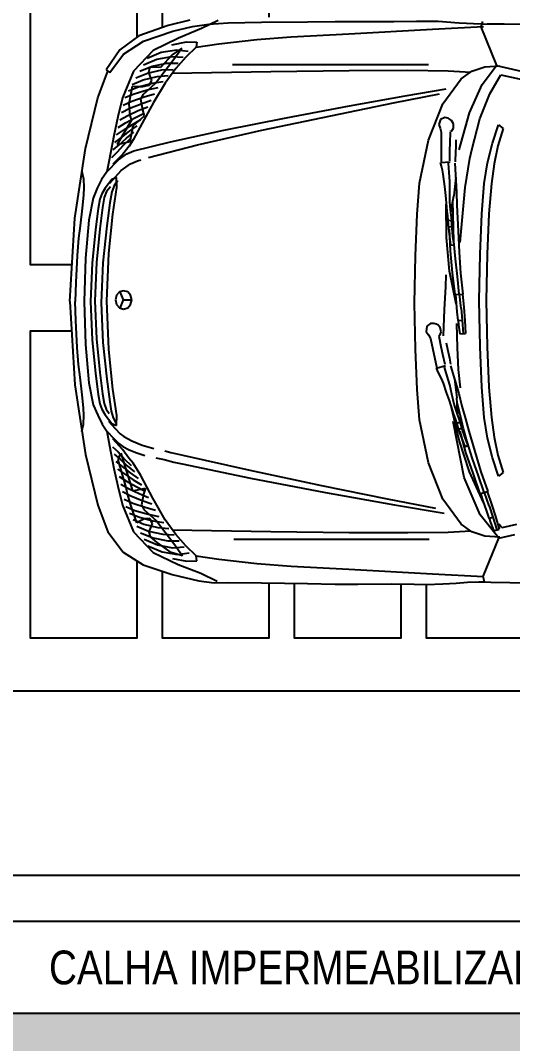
# Model space of a CAD drawing. Header units: millimetres. Extents: x -677 to -23, y -135 to 1112.
# Drawn here: x -118.443 to -116.84, y 856.175 to 859.508 of the extents above; entities that cross this region are included whole.
import ezdxf
from ezdxf.enums import TextEntityAlignment as Align

# ---------------------------------------------------------------- set-up
doc = ezdxf.new("R2010")
doc.units = ezdxf.units.MM
doc.header["$LTSCALE"] = 20
doc.header["$MEASUREMENT"] = 0
doc.header["$PDSIZE"] = -5
doc.layers.get('0').update_dxf_attribs({"linetype": 'CONTINUOUS'})
doc.layers.get('Defpoints').update_dxf_attribs({"linetype": 'CONTINUOUS'})
for name, color, linetype in [('AR-ALV', 5, 'CONTINUOUS'), ('COTA', 7, 'CONTINUOUS'), ('E-txt-g', 3, 'CONTINUOUS')]:
    doc.layers.add(name, color=color, linetype=linetype)
for name, color, linetype, lineweight in [('E-Pen-C', 4, 'CONTINUOUS', 15), ('E-Pen-G', 3, 'CONTINUOUS', 30), ('E-Txt-W', 7, 'CONTINUOUS', 20)]:
    doc.layers.add(name, color=color, linetype=linetype, lineweight=lineweight)
doc.styles.add('F2', font='swissc.ttf')
doc.styles.add('REG60', font='romans.shx', dxfattribs={"width": 0.8, "height": 0.15})
doc.styles.add('REG80', font='romans.shx', dxfattribs={"width": 0.8, "height": 0.2})
doc.dimstyles.new('DIMENSION-1', dxfattribs={"dimtxt": 0.11, "dimasz": 0.07, "dimexe": 1, "dimexo": 0, "dimgap": 0.12, "dimtad": 1, "dimzin": 7, "dimdsep": 46, "dimtxsty": 'F2', "dimblk1": 'TRACO', "dimblk2": 'TRACO', "dimsah": 1, "dimcen": 1, "dimse1": 1, "dimse2": 1, "dimclrd": 256, "dimclre": 256, "dimclrt": 6, "dimadec": 0, "dimazin": 0, "dimtfac": 1, "dimtix": 1, "dimtmove": 2, "dimatfit": 3, "dimldrblk": 'TRACO', "dimfxl": 1, "dimtolj": 1, "dimtzin": 0, "dimarcsym": 0})

# ---------------------------------------------------------------- blocks, each defined once
blk = doc.blocks.new('Austin Mini dessus')
at = {"color": 8, "flags": 128}
for points in [[(-0.2069, 3.765), (-0.1204, 3.7865)], [(-0.1204, 3.7865), (-0.0703, 3.7926)], [(-0.114, 3.7617), (-0.0609, 3.787)], [(-0.0703, 3.7926), (-0.0241, 3.7916)], [(-0.0241, 3.7916), (0.0842, 3.7922)], [(0.0842, 3.7922), (0.2332, 3.7952)], [(0.2332, 3.7952), (0.3237, 3.797)], [(0.3237, 3.797), (0.3971, 3.7966)], [(0.3971, 3.7966), (0.5088, 3.7962)], [(0.5088, 3.7962), (0.581, 3.797)], [(0.581, 3.797), (0.6212, 3.7976)], [(0.6212, 3.7976), (0.674, 3.7963)], [(0.6405, 3.7634), (0.8064, 3.7721)], [(0.674, 3.7963), (0.7177, 3.7934)], [(0.7177, 3.7934), (0.7547, 3.7905)], [(0.7547, 3.7905), (0.7913, 3.7892)], [(0.7913, 3.7892), (0.8117, 3.7899)], [(0.8107, 3.7898), (0.8054, 3.7722)], [(0.8054, 3.7722), (0.8566, 3.6469)], [(0.8117, 3.7899), (0.831, 3.7901)], [(0.831, 3.7901), (0.8924, 3.7915)], [(0.8924, 3.7915), (1.0016, 3.7949)], [(-0.3667, 3.6929), (-0.302, 3.7337)], [(-0.302, 3.7337), (-0.2069, 3.765)], [(-0.1874, 3.7324), (-0.114, 3.7617)], [(0.0688, 3.7297), (0.18, 3.7384)], [(0.18, 3.7384), (0.3684, 3.7483)], [(0.3684, 3.7483), (0.6405, 3.7634)], [(-0.269, 3.694), (-0.1874, 3.7324)], [(-0.1734, 3.7051), (-0.2108, 3.6933)], [(-0.2065, 3.713), (-0.1595, 3.7223)], [(-0.2018, 3.6646), (-0.1734, 3.7051)], [(-0.1288, 3.7047), (-0.1629, 3.672)], [(-0.1595, 3.7223), (-0.127, 3.7206)], [(-0.127, 3.7206), (-0.1288, 3.7047)], [(-0.1288, 3.7047), (-0.0554, 3.7158)], [(-0.0554, 3.7158), (0.0688, 3.7297)], [(-0.4163, 3.6266), (-0.3667, 3.6929)], [(-0.3332, 3.6261), (-0.269, 3.694)], [(-0.2983, 3.6509), (-0.2548, 3.669)], [(-0.2862, 3.6722), (-0.24, 3.6915)], [(-0.2108, 3.6933), (-0.2557, 3.6613)], [(-0.2548, 3.669), (-0.2057, 3.6781)], [(-0.24, 3.6915), (-0.1897, 3.6999)], [(-0.2057, 3.6781), (-0.1684, 3.6754)], [(-0.1629, 3.672), (-0.1958, 3.6357)], [(-0.1897, 3.6999), (-0.152, 3.6952)], [(-0.3103, 3.6295), (-0.2696, 3.6465)], [(-0.2844, 3.624), (-0.2378, 3.6344)], [(-0.2776, 3.6432), (-0.2819, 3.6262)], [(-0.2557, 3.6613), (-0.2776, 3.6432)], [(-0.2696, 3.6465), (-0.2217, 3.6563)], [(-0.2582, 3.5904), (-0.2018, 3.6646)], [(-0.2378, 3.6344), (-0.2012, 3.6358)], [(-0.1958, 3.6357), (-0.2299, 3.5876)], [(-0.2217, 3.6563), (-0.1848, 3.6556)], [(0.6296, 3.652), (-0.0059, 3.652)], [(0.8118, 3.6411), (0.769, 3.6265)], [(0.8566, 3.6469), (0.7958, 3.5707)], [(0.8596, 3.6444), (0.8118, 3.6411)], [(0.8566, 3.6469), (0.909, 3.6348)], [(-0.4494, 3.54), (-0.4163, 3.6266)], [(-0.3686, 3.5396), (-0.3332, 3.6261)], [(-0.3344, 3.5868), (-0.2992, 3.6015)], [(-0.3224, 3.6082), (-0.2844, 3.624)], [(-0.2992, 3.6015), (-0.2538, 3.6126)], [(-0.2819, 3.6262), (-0.2717, 3.5998)], [(-0.2538, 3.6126), (-0.2177, 3.6161)], [(-0.2069, 3.6195), (0.1144, 3.6255)], [(0.1144, 3.6255), (0.369, 3.6287)], [(0.369, 3.6287), (0.5603, 3.6292)], [(0.5603, 3.6292), (0.6914, 3.6273)], [(0.7337, 3.6018), (0.675, 3.5196)], [(0.6914, 3.6273), (0.7656, 3.6231)], [(0.769, 3.6265), (0.7337, 3.6018)], [(0.8299, 3.5961), (0.835, 3.6098)], [(0.835, 3.6098), (0.8402, 3.6233)], [(0.8372, 3.5784), (0.8502, 3.6203)], [(0.8402, 3.6233), (0.8582, 3.6183)], [(0.8462, 3.577), (0.8582, 3.6183)], [(0.8604, 3.6051), (0.8577, 3.6008)], [(0.8634, 3.6093), (0.8604, 3.6051)], [(0.8666, 3.6133), (0.8634, 3.6093)], [(0.9143, 3.6021), (0.8666, 3.6133)], [(-0.3465, 3.5655), (-0.3139, 3.579)], [(-0.3219, 3.5976), (-0.3417, 3.5395)], [(-0.3287, 3.5566), (-0.2858, 3.5689)], [(-0.3144, 3.5923), (-0.3219, 3.5976)], [(-0.2975, 3.5839), (-0.3144, 3.5923)], [(-0.3139, 3.579), (-0.2698, 3.5907)], [(-0.2994, 3.5535), (-0.2582, 3.5904)], [(-0.28, 3.5832), (-0.2975, 3.5839)], [(-0.2858, 3.5689), (-0.2505, 3.5765)], [(-0.2717, 3.5998), (-0.28, 3.5832)], [(-0.2299, 3.5876), (-0.2701, 3.5169)], [(-0.2698, 3.5907), (-0.2341, 3.5963)], [(0.7958, 3.5707), (0.7435, 3.4498)], [(0.8151, 3.5556), (0.8242, 3.5824)], [(0.8252, 3.5824), (0.8299, 3.5961)], [(0.8252, 3.5824), (0.8372, 3.5784)], [(0.8257, 3.5419), (0.8372, 3.5784)], [(0.8334, 3.5361), (0.8462, 3.577)], [(-0.4897, 3.3744), (-0.4494, 3.54)], [(-0.3843, 3.4776), (-0.3686, 3.5396)], [(-0.3585, 3.5441), (-0.3287, 3.5566)], [(-0.3417, 3.5395), (-0.3534, 3.4979)], [(-0.3356, 3.5327), (-0.2955, 3.5465)], [(-0.3066, 3.538), (-0.2994, 3.5535)], [(-0.3001, 3.5036), (-0.3066, 3.538)], [(-0.3051, 3.524), (-0.273, 3.5351)], [(-0.2955, 3.5465), (-0.2617, 3.5558)], [(0.2925, 3.4981), (0.517, 3.5386)], [(0.4929, 3.5192), (0.6502, 3.5491)], [(0.517, 3.5386), (0.6793, 3.5662)], [(0.8063, 3.5287), (0.8151, 3.5556)], [(0.8257, 3.5419), (0.8097, 3.4979)], [(0.8192, 3.4954), (0.8334, 3.5361)], [(-0.3693, 3.4953), (-0.3424, 3.5089)], [(-0.3639, 3.5197), (-0.3356, 3.5327)], [(-0.3493, 3.4851), (-0.3148, 3.5016)], [(-0.3424, 3.5089), (-0.3051, 3.524)], [(-0.3148, 3.5016), (-0.2843, 3.5144)], [(-0.2701, 3.5169), (-0.3098, 3.443)], [(-0.2946, 3.4845), (-0.3001, 3.5036)], [(0.2791, 3.4759), (0.4929, 3.5192)], [(0.675, 3.5196), (0.6278, 3.4015)], [(0.8067, 3.5309), (0.7615, 3.4315)], [(0.7718, 3.4351), (0.7952, 3.5024)], [(0.7952, 3.5024), (0.8192, 3.4954)], [(0.7972, 3.5019), (0.8063, 3.5287)], [(-0.3968, 3.4202), (-0.3843, 3.4776)], [(-0.3572, 3.4821), (-0.3836, 3.3914)], [(-0.3746, 3.4709), (-0.3493, 3.4851)], [(-0.374, 3.3698), (-0.3363, 3.4925)], [(-0.3534, 3.4979), (-0.3572, 3.4821)], [(-0.3561, 3.4613), (-0.3244, 3.4792)], [(-0.3363, 3.4925), (-0.2946, 3.4845)], [(-0.3341, 3.4567), (-0.3068, 3.4729)], [(-0.3244, 3.4792), (-0.2956, 3.4936)], [(0.0453, 3.4261), (0.2791, 3.4759)], [(0.0478, 3.4514), (0.2925, 3.4981)], [(0.8092, 3.4984), (0.7905, 3.4435)], [(0.7985, 3.4305), (0.8212, 3.4949)], [(-0.3854, 3.4222), (-0.363, 3.4375)], [(-0.38, 3.4466), (-0.3561, 3.4613)], [(-0.3698, 3.4136), (-0.3437, 3.4343)], [(-0.363, 3.4375), (-0.3341, 3.4567)], [(-0.3437, 3.4343), (-0.3181, 3.4522)], [(-0.3098, 3.443), (-0.3346, 3.403)], [(-0.1749, 3.4052), (0.0478, 3.4514)], [(0.7435, 3.4498), (0.7081, 3.2674)], [(0.7484, 3.3675), (0.7718, 3.4351)], [(0.7905, 3.4435), (0.7715, 3.3887)], [(0.8558, 3.4451), (0.8359, 3.3854)], [(0.8715, 3.4329), (0.8558, 3.4451)], [(-0.4112, 3.3468), (-0.3968, 3.4202)], [(-0.3908, 3.3978), (-0.3698, 3.4136)], [(-0.3767, 3.3898), (-0.3534, 3.4119)], [(-0.363, 3.3894), (-0.3407, 3.4108)], [(-0.3534, 3.4119), (-0.3294, 3.4315)], [(-0.3346, 3.403), (-0.3481, 3.3863)], [(-0.2013, 3.399), (-0.1749, 3.4052)], [(-0.172, 3.3767), (0.0453, 3.4261)], [(0.6278, 3.4015), (0.5988, 3.2619)], [(0.7615, 3.4315), (0.7277, 3.3278)], [(0.7785, 3.3642), (0.7985, 3.4305)], [(0.8536, 3.3763), (0.8715, 3.4329)], [(-0.5243, 3.1472), (-0.4897, 3.3744)], [(-0.3961, 3.3734), (-0.3767, 3.3898)], [(-0.3836, 3.3914), (-0.374, 3.3698)], [(-0.3836, 3.366), (-0.363, 3.3894)], [(-0.3481, 3.3863), (-0.3679, 3.3589)], [(-0.347, 3.3593), (-0.3226, 3.369)], [(-0.3226, 3.369), (-0.2958, 3.3774)], [(-0.2599, 3.3851), (-0.2335, 3.3912)], [(-0.2335, 3.3912), (-0.2013, 3.399)], [(-0.2307, 3.363), (-0.2112, 3.3675)], [(-0.2112, 3.3675), (-0.1915, 3.3721)], [(-0.1915, 3.3721), (-0.172, 3.3767)], [(0.7293, 3.299), (0.7484, 3.3675)], [(0.7715, 3.3887), (0.7537, 3.3335)], [(0.8359, 3.3854), (0.8202, 3.3211)], [(0.8415, 3.3179), (0.8536, 3.3763)], [(-0.4198, 3.2983), (-0.4112, 3.3468)], [(-0.4015, 3.349), (-0.3836, 3.366)], [(-0.3679, 3.3589), (-0.4003, 3.3232)], [(-0.397, 3.3226), (-0.3805, 3.3391)], [(-0.3805, 3.3391), (-0.3683, 3.348)], [(-0.3683, 3.348), (-0.347, 3.3593)], [(-0.339, 3.3298), (-0.3048, 3.3438)], [(-0.3048, 3.3438), (-0.2667, 3.355)], [(0.7472, 3.3485), (0.7374, 3.3232)], [(0.7537, 3.3335), (0.7422, 3.2911)], [(0.7462, 3.3202), (0.7557, 3.3455)], [(0.7472, 3.3485), (0.7557, 3.345)], [(0.7597, 3.2985), (0.7785, 3.3642)], [(-0.4198, 3.2983), (-0.397, 3.3226)], [(-0.3926, 3.2902), (-0.3764, 3.3069)], [(-0.3764, 3.3069), (-0.3644, 3.3161)], [(-0.3644, 3.3161), (-0.339, 3.3298)], [(0.7277, 3.3278), (0.7023, 3.2216)], [(0.7374, 3.3232), (0.728, 3.2975)], [(0.7371, 3.2944), (0.7462, 3.3202)], [(0.8202, 3.3211), (0.8092, 3.2537)], [(0.8325, 3.2537), (0.8415, 3.3179)], [(-0.5014, 3.3001), (-0.4965, 3.2759)], [(-0.4965, 3.2759), (-0.4951, 3.2474)], [(-0.4498, 3.2462), (-0.435, 3.2757)], [(-0.435, 3.2757), (-0.4198, 3.2983)], [(-0.4251, 3.2451), (-0.4036, 3.2735)], [(-0.415, 3.2655), (-0.3926, 3.2902)], [(-0.4036, 3.2735), (-0.3881, 3.2799)], [(-0.3992, 3.255), (-0.3897, 3.273)], [(-0.3881, 3.2799), (-0.3879, 3.2469)], [(0.7198, 3.2721), (0.7153, 3.258)], [(0.7313, 3.2686), (0.72, 3.2361)], [(0.728, 3.2975), (0.7203, 3.2716)], [(0.7208, 3.2721), (0.7313, 3.2686)], [(0.7263, 3.2915), (0.7353, 3.2885)], [(0.7293, 3.2686), (0.7371, 3.2944)], [(0.7422, 3.2911), (0.7318, 3.2485)], [(0.7478, 3.258), (0.7597, 3.2985)], [(-0.4951, 3.2474), (-0.4961, 3.222)], [(-0.4642, 3.2131), (-0.4498, 3.2462)], [(-0.4368, 3.2263), (-0.4251, 3.2451)], [(-0.4223, 3.2271), (-0.4123, 3.2411)], [(-0.4102, 3.2033), (-0.4054, 3.2337)], [(-0.4054, 3.2337), (-0.3992, 3.255)], [(-0.3879, 3.2469), (-0.4009, 3.1615)], [(0.5988, 3.2619), (0.5909, 3.1628)], [(0.7105, 3.2437), (0.7063, 3.2296)], [(0.7153, 3.258), (0.7105, 3.2437)], [(0.72, 3.2361), (0.7116, 3.2101)], [(0.7318, 3.2485), (0.7208, 3.2061)], [(0.7243, 3.2421), (0.7215, 3.2248)], [(0.7361, 3.2172), (0.7478, 3.258)], [(0.8092, 3.2537), (0.8014, 3.1546)], [(0.8246, 3.1546), (0.8325, 3.2537)], [(-0.4961, 3.222), (-0.5002, 3.1805)], [(-0.4783, 3.1411), (-0.4642, 3.2131)], [(-0.4482, 3.1794), (-0.4433, 3.2092)], [(-0.4433, 3.2092), (-0.4368, 3.2263)], [(-0.4345, 3.1767), (-0.4292, 3.2081)], [(-0.4292, 3.2081), (-0.4223, 3.2271)], [(-0.42, 3.129), (-0.4102, 3.2033)], [(0.7063, 3.2296), (0.6964, 3.1985)], [(0.7116, 3.2101), (0.7041, 3.1774)], [(0.721, 3.2072), (0.7203, 3.1896)], [(0.7215, 3.2248), (0.721, 3.2072)], [(0.7263, 3.1761), (0.7361, 3.2172)], [(-0.5002, 3.1805), (-0.5068, 3.1221)], [(-0.457, 3.1102), (-0.4482, 3.1794)], [(-0.4433, 3.1075), (-0.4345, 3.1767)], [(0.6864, 3.1723), (0.6761, 3.1418)], [(0.6964, 3.1985), (0.6864, 3.1723)], [(0.7041, 3.1774), (0.6969, 3.1476)], [(0.6998, 3.0852), (0.7263, 3.1761)], [(0.7123, 3.1286), (0.7203, 3.1896)], [(-0.5405, 2.876), (-0.5243, 3.1472)], [(-0.4897, 3.0166), (-0.4783, 3.1411)], [(-0.4009, 3.1615), (-0.4139, 3.0323)], [(0.5909, 3.1628), (0.5858, 3.0317)], [(0.6761, 3.1418), (0.6698, 3.1266)], [(0.6969, 3.1476), (0.6884, 3.1193)], [(0.7318, 3.1572), (0.726, 3.0977)], [(0.8014, 3.1546), (0.7962, 3.0235)], [(0.8194, 3.0235), (0.8246, 3.1546)], [(-0.5068, 3.1221), (-0.5121, 3.0818)], [(-0.4678, 3.0008), (-0.457, 3.1102)], [(-0.4541, 2.9981), (-0.4433, 3.1075)], [(-0.4326, 3.01), (-0.42, 3.129)], [(0.6607, 3.1082), (0.6538, 3.0932)], [(0.6698, 3.1266), (0.6607, 3.1082)], [(0.6884, 3.1193), (0.6795, 3.0899)], [(-0.5121, 3.0818), (-0.5164, 3.0261)], [(0.6338, 2.997), (0.6553, 3.0927)], [(0.6538, 3.0932), (0.6836, 3.0845)], [(0.6818, 3.0817), (0.6747, 3.0485)], [(0.6957, 3.0601), (0.6993, 3.0807)], [(0.726, 3.0977), (0.7219, 3.0275)], [(0.6747, 3.0485), (0.6693, 3.0237)], [(0.6902, 3.0313), (0.6957, 3.0601)], [(-0.5164, 3.0261), (-0.5207, 2.9376)], [(-0.4943, 2.876), (-0.4897, 3.0166)], [(-0.473, 2.876), (-0.4678, 3.0008)], [(-0.4389, 2.8801), (-0.4326, 3.01)], [(-0.4139, 3.0323), (-0.4198, 2.8742)], [(0.5858, 3.0317), (0.5818, 2.8809)], [(0.6693, 3.0237), (0.6625, 2.9905)], [(0.6853, 3.0102), (0.6902, 3.0313)], [(0.7219, 3.0275), (0.7205, 2.9476)], [(0.7962, 3.0235), (0.7923, 2.8727)], [(0.8155, 2.8727), (0.8194, 3.0235)], [(-0.4594, 2.8733), (-0.4541, 2.9981)], [(0.6202, 2.9747), (0.6273, 2.9847)], [(0.6221, 2.9567), (0.6202, 2.9747)], [(0.6273, 2.9847), (0.6338, 2.997)], [(0.6618, 2.9878), (0.6631, 2.986)], [(0.6631, 2.986), (0.6661, 2.9845)], [(0.6661, 2.9845), (0.6693, 2.9748)], [(0.6693, 2.9748), (0.6662, 2.9608)], [(0.677, 2.9877), (0.6796, 2.9022)], [(0.7259, 2.9524), (0.7277, 2.9669)], [(0.7277, 2.9669), (0.7297, 2.9812)], [(0.7297, 2.9812), (0.7484, 2.9804)], [(0.7369, 2.9367), (0.7402, 2.9806)], [(0.7461, 2.9374), (0.7484, 2.9804)], [(-0.5207, 2.9376), (-0.5227, 2.876)], [(0.6341, 2.9475), (0.6221, 2.9567)], [(0.6455, 2.9473), (0.6341, 2.9475)], [(0.6529, 2.9495), (0.6455, 2.9473)], [(0.6577, 2.9524), (0.6529, 2.9495)], [(0.6662, 2.9608), (0.6577, 2.9524)], [(0.7205, 2.9096), (0.7234, 2.9377)], [(0.7244, 2.9379), (0.7259, 2.9524)], [(0.7244, 2.9379), (0.7369, 2.9367)], [(0.7339, 2.8986), (0.7369, 2.9367)], [(0.7427, 2.8947), (0.7461, 2.9374)], [(-0.3786, 2.8967), (-0.3653, 2.9008)], [(-0.3653, 2.9008), (-0.352, 2.8967)], [(0.6796, 2.9022), (0.6837, 2.8284)], [(0.718, 2.8814), (0.7205, 2.9096)], [(-0.5405, 2.876), (-0.5243, 2.6047)], [(-0.5207, 2.8143), (-0.5227, 2.876)], [(-0.4897, 2.7353), (-0.4943, 2.876)], [(-0.4678, 2.7512), (-0.473, 2.876)], [(-0.4541, 2.7484), (-0.4594, 2.8733)], [(-0.4326, 2.7495), (-0.4389, 2.8801)], [(-0.4198, 2.8742), (-0.4139, 2.72)], [(-0.3917, 2.8708), (-0.3881, 2.8859)], [(-0.3881, 2.8557), (-0.3917, 2.8708)], [(-0.3881, 2.8859), (-0.3786, 2.8967)], [(-0.3767, 2.8977), (-0.3653, 2.8708)], [(-0.3653, 2.8708), (-0.3767, 2.844)], [(-0.3653, 2.8708), (-0.3389, 2.8708)], [(-0.352, 2.8967), (-0.3425, 2.8859)], [(-0.3425, 2.8859), (-0.3389, 2.8708)], [(-0.3389, 2.8708), (-0.3425, 2.8557)], [(0.5818, 2.8809), (0.5858, 2.7275)], [(0.7179, 2.8836), (0.6962, 2.7767)], [(0.7152, 2.8533), (0.718, 2.8814)], [(0.7339, 2.8986), (0.7283, 2.8522)], [(0.7381, 2.8519), (0.7427, 2.8947)], [(0.7923, 2.8727), (0.7962, 2.7218)], [(0.8194, 2.7218), (0.8155, 2.8727)], [(-0.3786, 2.845), (-0.3881, 2.8557)], [(-0.3653, 2.8409), (-0.3786, 2.845)], [(-0.352, 2.845), (-0.3653, 2.8409)], [(-0.3425, 2.8557), (-0.352, 2.845)], [(0.7054, 2.7825), (0.7131, 2.8533)], [(0.7131, 2.8533), (0.7381, 2.8519)], [(0.7277, 2.8526), (0.7218, 2.7949)], [(0.7325, 2.784), (0.7401, 2.8518)], [(-0.5164, 2.7259), (-0.5207, 2.8143)], [(0.6837, 2.8284), (0.6857, 2.7893)], [(0.6962, 2.7767), (0.6866, 2.668)], [(0.6979, 2.7113), (0.7054, 2.7825)], [(0.7218, 2.7949), (0.7156, 2.7372)], [(0.7279, 2.7148), (0.7325, 2.784)], [(-0.4783, 2.6109), (-0.4897, 2.7353)], [(-0.457, 2.6417), (-0.4678, 2.7512)], [(-0.4433, 2.639), (-0.4541, 2.7484)], [(-0.42, 2.6293), (-0.4326, 2.7495)], [(0.7156, 2.7372), (0.7107, 2.6794)], [(-0.5121, 2.6701), (-0.5164, 2.7259)], [(-0.4139, 2.72), (-0.4009, 2.5911)], [(0.5858, 2.7275), (0.5909, 2.5917)], [(0.6946, 2.6403), (0.6979, 2.7113)], [(0.7244, 2.6467), (0.7279, 2.7148)], [(0.7962, 2.7218), (0.8014, 2.5907)], [(0.8246, 2.5907), (0.8194, 2.7218)], [(-0.5068, 2.6299), (-0.5121, 2.6701)], [(0.6866, 2.668), (0.6857, 2.5588)], [(0.701, 2.6926), (0.6971, 2.6657)], [(0.701, 2.6926), (0.7101, 2.6911)], [(0.7063, 2.6647), (0.71, 2.6915)], [(0.7107, 2.6794), (0.709, 2.6356)], [(0.731, 2.6835), (0.7474, 2.5042)], [(-0.4482, 2.5725), (-0.457, 2.6417)], [(-0.4345, 2.5698), (-0.4433, 2.639)], [(0.6937, 2.6386), (0.692, 2.6115)], [(0.6971, 2.6657), (0.6937, 2.6386)], [(0.7015, 2.6106), (0.7033, 2.6376)], [(0.7033, 2.6376), (0.7063, 2.6647)], [(0.709, 2.6356), (0.7085, 2.5917)], [(0.7219, 2.6045), (0.7244, 2.6467)], [(-0.5243, 2.6047), (-0.4897, 2.3776)], [(-0.5002, 2.5714), (-0.5068, 2.6299)], [(-0.4642, 2.5388), (-0.4783, 2.6109)], [(-0.4102, 2.5543), (-0.42, 2.6293)], [(0.6914, 2.6119), (0.6903, 2.5972)], [(0.6924, 2.6121), (0.7034, 2.6111)], [(0.6934, 2.6323), (0.7028, 2.6314)], [(0.7034, 2.6111), (0.6997, 2.5769)], [(0.7197, 2.5621), (0.7219, 2.6045)], [(-0.4961, 2.5299), (-0.5002, 2.5714)], [(-0.4433, 2.5428), (-0.4482, 2.5725)], [(-0.429, 2.5374), (-0.4345, 2.5698)], [(-0.4009, 2.5911), (-0.3879, 2.5051)], [(0.5909, 2.5917), (0.5988, 2.49)], [(0.6878, 2.5675), (0.6847, 2.5306)], [(0.689, 2.5822), (0.6878, 2.5675)], [(0.6903, 2.5972), (0.689, 2.5822)], [(0.6997, 2.5769), (0.6975, 2.5497)], [(0.7026, 2.5837), (0.7038, 2.5662)], [(0.7085, 2.5917), (0.7072, 2.5478)], [(0.8014, 2.5907), (0.8092, 2.4916)], [(0.8325, 2.4916), (0.8246, 2.5907)], [(-0.4511, 2.5067), (-0.4642, 2.5388)], [(-0.4368, 2.5257), (-0.4433, 2.5428)], [(-0.4211, 2.5171), (-0.429, 2.5374)], [(-0.4038, 2.5192), (-0.4102, 2.5543)], [(0.6975, 2.5497), (0.6975, 2.5161)], [(0.7038, 2.5662), (0.7072, 2.5489)], [(0.7072, 2.5489), (0.7105, 2.5317)], [(0.7193, 2.5199), (0.7197, 2.5621)], [(-0.4965, 2.4761), (-0.4951, 2.5046)], [(-0.4951, 2.5046), (-0.4961, 2.5299)], [(-0.4377, 2.4782), (-0.4511, 2.5067)], [(-0.4251, 2.5069), (-0.4368, 2.5257)], [(-0.4036, 2.4784), (-0.4251, 2.5069)], [(-0.4082, 2.5023), (-0.4211, 2.5171)], [(-0.3951, 2.4956), (-0.4038, 2.5192)], [(-0.3879, 2.5051), (-0.3881, 2.472)], [(0.6807, 2.5008), (0.6754, 2.4613)], [(0.6847, 2.5306), (0.6807, 2.5008)], [(0.6975, 2.5161), (0.6972, 2.4854)], [(0.7164, 2.4705), (0.7105, 2.5317)], [(0.714, 2.4253), (0.7193, 2.5199)], [(0.7474, 2.5042), (0.7622, 2.4097)], [(-0.5014, 2.4519), (-0.4965, 2.4761)], [(-0.4198, 2.4536), (-0.4377, 2.4782)], [(-0.4106, 2.4907), (-0.373, 2.4496)], [(-0.3881, 2.472), (-0.4036, 2.4784)], [(-0.3837, 2.4832), (-0.3951, 2.4956)], [(0.5988, 2.49), (0.6278, 2.3505)], [(0.6972, 2.4854), (0.6952, 2.456)], [(0.8092, 2.4916), (0.8202, 2.4242)], [(0.8415, 2.4274), (0.8325, 2.4916)], [(-0.4198, 2.4536), (-0.3822, 2.4143)], [(-0.4126, 2.4151), (-0.4198, 2.4536)], [(-0.373, 2.4496), (-0.3435, 2.4277)], [(0.6699, 2.4354), (0.6674, 2.4227)], [(0.673, 2.4486), (0.6699, 2.4354)], [(0.6754, 2.4613), (0.673, 2.4486)], [(0.6952, 2.456), (0.6932, 2.4254)], [(-0.3975, 2.3367), (-0.4126, 2.4151)], [(-0.4043, 2.4065), (-0.3863, 2.3895)], [(-0.3677, 2.3955), (-0.4003, 2.4288)], [(-0.3822, 2.4143), (-0.3546, 2.3944)], [(-0.3435, 2.4277), (-0.32, 2.4176)], [(-0.32, 2.4176), (-0.3092, 2.4141)], [(-0.2838, 2.4064), (-0.1243, 2.3655)], [(0.6674, 2.4227), (0.6984, 2.421)], [(0.6695, 2.3245), (0.669, 2.4226)], [(0.6972, 2.4178), (0.6978, 2.3839)], [(0.715, 2.4096), (0.7145, 2.4208)], [(0.7153, 2.3984), (0.715, 2.4096)], [(0.7622, 2.4097), (0.7686, 2.3821)], [(0.8202, 2.4242), (0.8359, 2.3599)], [(0.8536, 2.369), (0.8415, 2.4274)], [(-0.4897, 2.3776), (-0.4494, 2.2119)], [(-0.3989, 2.3821), (-0.3794, 2.3657)], [(-0.3863, 2.3895), (-0.3657, 2.3661)], [(-0.3478, 2.3704), (-0.3677, 2.3955)], [(-0.3546, 2.3944), (-0.3323, 2.3856)], [(-0.3346, 2.3489), (-0.3478, 2.3704)], [(-0.3323, 2.3856), (-0.2128, 2.3556)], [(0.6978, 2.3839), (0.6981, 2.3586)], [(0.7156, 2.3872), (0.7153, 2.3984)], [(0.7163, 2.3745), (0.7156, 2.3872)], [(0.717, 2.3616), (0.7163, 2.3745)], [(0.7276, 2.3821), (0.761, 2.261)], [(0.7686, 2.3821), (0.7952, 2.2812)], [(0.8715, 2.3124), (0.8536, 2.369)], [(-0.3843, 2.2744), (-0.3975, 2.3367)], [(-0.3935, 2.3577), (-0.3726, 2.3419)], [(-0.3864, 2.3641), (-0.3443, 2.3544)], [(-0.3402, 2.2847), (-0.3864, 2.3641)], [(-0.3794, 2.3657), (-0.3561, 2.3436)], [(-0.3726, 2.3419), (-0.3464, 2.3212)], [(-0.3657, 2.3661), (-0.3434, 2.3447)], [(-0.3561, 2.3436), (-0.3321, 2.324)], [(-0.3443, 2.3544), (-0.3348, 2.3038)], [(-0.3048, 2.2947), (-0.3346, 2.3489)], [(-0.2128, 2.3556), (-0.0386, 2.3181)], [(-0.1243, 2.3655), (0.085, 2.3182)], [(0.6278, 2.3505), (0.675, 2.2324)], [(0.6981, 2.3586), (0.6989, 2.3247)], [(0.7167, 2.349), (0.717, 2.3616)], [(0.8359, 2.3599), (0.8558, 2.3002)], [(-0.3881, 2.3334), (-0.3657, 2.3181)], [(-0.3827, 2.309), (-0.3589, 2.2942)], [(-0.3657, 2.3181), (-0.3368, 2.2988)], [(-0.3464, 2.3212), (-0.3209, 2.3033)], [(-0.3348, 2.3038), (-0.2973, 2.271)], [(-0.0386, 2.3181), (0.1643, 2.2777)], [(0.085, 2.3182), (0.3093, 2.2706)], [(0.6613, 2.2997), (0.6659, 2.3111)], [(0.6659, 2.3111), (0.6695, 2.3245)], [(0.6989, 2.3218), (0.7006, 2.3204)], [(0.7006, 2.3204), (0.7038, 2.3197)], [(0.7038, 2.3197), (0.7091, 2.3109)], [(0.7091, 2.3109), (0.7093, 2.2966)], [(0.8558, 2.3002), (0.8715, 2.3124)], [(-0.3686, 2.2124), (-0.3843, 2.2744)], [(-0.3774, 2.2846), (-0.352, 2.2704)], [(-0.3589, 2.2942), (-0.3272, 2.2763)], [(-0.352, 2.2704), (-0.3175, 2.2539)], [(-0.3489, 2.2319), (-0.3449, 2.2704)], [(-0.3449, 2.2704), (-0.3402, 2.2847)], [(-0.3368, 2.2988), (-0.3096, 2.2826)], [(-0.3272, 2.2763), (-0.2983, 2.2619)], [(-0.2675, 2.228), (-0.3048, 2.2947)], [(-0.2973, 2.271), (-0.3028, 2.2519)], [(0.1643, 2.2777), (0.3699, 2.2387)], [(0.3093, 2.2706), (0.5139, 2.2288)], [(0.6672, 2.2826), (0.6613, 2.2997)], [(0.6809, 2.2764), (0.6672, 2.2826)], [(0.6921, 2.2787), (0.6809, 2.2764)], [(0.6988, 2.2826), (0.6921, 2.2787)], [(0.7029, 2.2864), (0.6988, 2.2826)], [(0.7093, 2.2966), (0.7029, 2.2864)], [(0.7952, 2.2812), (0.8271, 2.1996)], [(-0.372, 2.2602), (-0.3452, 2.2466)], [(-0.3666, 2.2358), (-0.3383, 2.2228)], [(-0.3452, 2.2466), (-0.3079, 2.2315)], [(-0.3175, 2.2539), (-0.287, 2.2412)], [(-0.3028, 2.2519), (-0.3094, 2.2175)], [(0.3699, 2.2387), (0.552, 2.2057)], [(0.761, 2.261), (0.8021, 2.1691)], [(0.8634, 2.1376), (1.3706, 2.2486)], [(-0.4494, 2.2119), (-0.4163, 2.1254)], [(-0.3332, 2.1259), (-0.3686, 2.2124)], [(-0.3612, 2.2114), (-0.3315, 2.199)], [(-0.3375, 2.1754), (-0.3489, 2.2319)], [(-0.3383, 2.2228), (-0.2982, 2.209)], [(-0.3094, 2.2175), (-0.3021, 2.202)], [(-0.3079, 2.2315), (-0.2757, 2.2204)], [(-0.3021, 2.202), (-0.261, 2.1651)], [(-0.2982, 2.209), (-0.2645, 2.1997)], [(-0.2299, 2.1644), (-0.2675, 2.228)], [(0.5139, 2.2288), (0.6638, 2.199)], [(0.552, 2.2057), (0.6848, 2.1831)], [(0.675, 2.2324), (0.7337, 2.1502)], [(-0.3492, 2.1901), (-0.3167, 2.1765)], [(-0.3267, 2.1761), (-0.3375, 2.1754)], [(-0.3372, 2.1687), (-0.3019, 2.154)], [(-0.3315, 2.199), (-0.2886, 2.1866)], [(-0.3036, 2.1762), (-0.3267, 2.1761)], [(-0.3167, 2.1765), (-0.2725, 2.1648)], [(-0.2827, 2.1724), (-0.3036, 2.1762)], [(-0.2886, 2.1866), (-0.2532, 2.179)], [(-0.2744, 2.1557), (-0.2827, 2.1724)], [(0.8021, 2.1691), (0.849, 2.1068)], [(0.8271, 2.1996), (0.8634, 2.1376)], [(-0.3251, 2.1474), (-0.2871, 2.1315)], [(-0.3019, 2.154), (-0.2565, 2.1429)], [(-0.2847, 2.1294), (-0.2744, 2.1557)], [(-0.2725, 2.1648), (-0.2368, 2.1592)], [(-0.261, 2.1651), (-0.2046, 2.0909)], [(-0.2565, 2.1429), (-0.2204, 2.1395)], [(-0.1958, 2.1163), (-0.2299, 2.1644)], [(0.7337, 2.1502), (0.769, 2.1254)], [(0.9014, 2.1189), (1.0142, 2.1447)], [(-0.4226, 2.1216), (-0.4101, 2.1302)], [(-0.3778, 2.0561), (-0.4226, 2.1216)], [(-0.4101, 2.1302), (-0.3656, 2.0699)], [(-0.269, 2.0579), (-0.3332, 2.1259)], [(-0.3131, 2.126), (-0.2723, 2.109)], [(-0.301, 2.1047), (-0.2575, 2.0865)], [(-0.2871, 2.1315), (-0.2405, 2.1211)], [(-0.2803, 2.1124), (-0.2847, 2.1294)], [(-0.2456, 2.1137), (-0.2803, 2.1124)], [(-0.2723, 2.109), (-0.2245, 2.0993)], [(-0.2071, 2.072), (-0.2456, 2.1137)], [(-0.2405, 2.1211), (-0.204, 2.1197)], [(-0.2069, 2.1325), (0.1144, 2.1265)], [(-0.1629, 2.08), (-0.1958, 2.1163)], [(0.6276, 2.1045), (-0.0104, 2.1045)], [(0.1144, 2.1265), (0.369, 2.1233)], [(0.369, 2.1233), (0.5603, 2.1227)], [(0.5603, 2.1227), (0.6914, 2.1247)], [(0.6914, 2.1247), (0.7656, 2.1289)], [(0.769, 2.1254), (0.8118, 2.1109)], [(0.7979, 1.9816), (0.849, 2.1068)], [(0.8118, 2.1109), (0.8596, 2.1076)], [(0.849, 2.1068), (0.9014, 2.1189)], [(-0.3656, 2.0699), (-0.3005, 2.0279)], [(-0.289, 2.0833), (-0.2428, 2.064)], [(-0.2575, 2.0865), (-0.2084, 2.0774)], [(-0.2245, 2.0993), (-0.1876, 2.0999)], [(-0.2084, 2.0774), (-0.1711, 2.0801)], [(-0.1762, 2.0504), (-0.2071, 2.072)], [(-0.2046, 2.0909), (-0.1762, 2.0504)], [(-0.1288, 2.0473), (-0.1629, 2.08)], [(-0.3153, 2.0107), (-0.3778, 2.0561)], [(-0.1866, 2.0184), (-0.269, 2.0579)], [(-0.2428, 2.064), (-0.1924, 2.0556)], [(-0.2082, 2.0394), (-0.1605, 2.0298)], [(-0.1924, 2.0556), (-0.1547, 2.0604)], [(-0.1288, 2.0473), (-0.0554, 2.0362)], [(-0.1273, 2.0313), (-0.1288, 2.0473)], [(-0.0554, 2.0362), (0.0688, 2.0223)], [(-0.2203, 1.9763), (-0.3153, 2.0107)], [(-0.3005, 2.0279), (-0.2047, 1.9948)], [(-0.1118, 1.9868), (-0.1866, 2.0184)], [(-0.1605, 2.0298), (-0.1273, 2.0313)], [(0.0688, 2.0223), (0.18, 2.0136)], [(0.18, 2.0136), (0.3684, 2.0036)], [(0.3684, 2.0036), (0.6405, 1.9886)], [(-0.1499, 1.9594), (-0.2203, 1.9763)], [(-0.2047, 1.9948), (-0.141, 1.9797)], [(-0.141, 1.9797), (-0.088, 1.9728)], [(-0.0578, 1.9603), (-0.1118, 1.9868)], [(-0.088, 1.9728), (-0.0243, 1.9685)], [(-0.0243, 1.9685), (0.084, 1.9658)], [(0.6405, 1.9886), (0.8064, 1.9798)], [(0.6591, 1.9627), (0.7278, 1.9679)], [(0.7278, 1.9679), (0.7981, 1.971)], [(0.8032, 1.9639), (0.7979, 1.9816)], [(0.7981, 1.971), (0.7996, 1.9716)], [(0.7996, 1.9716), (0.8012, 1.972)], [(0.8012, 1.972), (0.803, 1.9721)], [(0.803, 1.9721), (0.8187, 1.9717)], [(0.8187, 1.9717), (0.8745, 1.9713)], [(0.8745, 1.9713), (0.9836, 1.9722)], [(0.084, 1.9658), (0.2331, 1.9643)], [(0.2331, 1.9643), (0.3237, 1.9638)], [(0.3237, 1.9638), (0.3991, 1.9639)], [(0.3991, 1.9639), (0.5144, 1.9637)], [(0.5144, 1.9637), (0.5887, 1.9626)], [(0.5887, 1.9626), (0.6591, 1.9627)]]:
    blk.add_lwpolyline(points, dxfattribs=at)
blk = doc.blocks.new('TXT-AMB75')
at = {"layer": 'E-txt-g', "style": 'REG80', "width": 0.8, "flags": 8}
blk.add_attdef('TXT', text='', height=0.2, dxfattribs=at).set_placement((0.0055, 0.2964), align=Align.CENTER)
at = {"layer": 'E-Txt-W', "style": 'REG60', "width": 0.8, "flags": 8}
blk.add_attdef('TXT', text='', height=0.15, dxfattribs=at).set_placement((0.0055, 0.0271), align=Align.CENTER)
blk = doc.blocks.new('TRACO')
at = {"layer": 'E-Pen-C'}
for p, q in [((0, 1), (0, -1)), ((-1, 0), (1, 0))]:
    blk.add_line(p, q, dxfattribs=at)
at = {"layer": 'E-Pen-G'}
blk.add_line((-0.424, -0.424), (0.424, 0.424), dxfattribs=at)
blk = doc.blocks.new('*D749')
at = {"color": 4, "lineweight": -2}
blk.add_line((-119.0046, 860.6269), (-113.1546, 860.6269), dxfattribs=at)
at = {"layer": 'Defpoints', "color": 0, "linetype": 'Continuous'}
for p in [(-113.0846, 860.6269), (-113.0846, 860.2735), (-119.0746, 858.7735)]:
    blk.add_point(p, dxfattribs=at)
at = {"color": 4, "linetype": 'Continuous', "lineweight": -2, "xscale": 0.07, "yscale": 0.07, "zscale": 0.07, "rotation": 180}
blk.add_blockref('TRACO', (-119.0746, 860.6269), dxfattribs=at)
at = {"color": 4, "linetype": 'Continuous', "lineweight": -2, "xscale": 0.07, "yscale": 0.07, "zscale": 0.07}
blk.add_blockref('TRACO', (-113.0846, 860.6269), dxfattribs=at)
at = {"color": 4, "linetype": 'Continuous', "insert": (-116.0796, 860.8034), "char_height": 0.11, "attachment_point": 5, "style": 'F2'}
blk.add_mtext('\\A1;5.99', dxfattribs=at)

msp = doc.modelspace()

# ---------------------------------------------------------------- hatches: boundary and pattern name
at = {"linetype": 'Continuous'}
h = msp.add_hatch(dxfattribs=at)
h.set_pattern_fill('TROOF1', color=8, scale=0.15, angle=180, style=0, pattern_type=2)
h.set_pattern_definition([(180, (-155.55422, 307.66377), (-0.15, -0.15), [0.048, -0.102]), (305.2176, (-155.6982226, 307.648775), (-1.05000017453, 1.49999987498), [0.03121305, -3.0900849]), (340.71, (-155.6802226, 307.623275), (-2.550000777635, 0.8999979741), [0.0317844, -3.1466586]), (19.29, (-155.6502226, 307.612775), (2.550000777635, 0.8999979741), [0.0317844, -3.1466586]), (54.7824, (-155.6202226, 307.623275), (1.05000017453, 1.49999987498), [0.03121305, -3.0900849]), (90, (-155.60222, 307.64877), (-0.15, 0.15), [0.015, -0.135]), (270, (-155.69822, 307.66377), (0.15, -0.15), [0.015, -0.135]), (180, (-155.55422, 307.65777), (-0.15, -0.15), [0.042, -0.108]), (306.3844, (-155.7042226, 307.645775), (-1.650001937525, 2.24999858293), [0.0354012, -3.50472585]), (342.3499, (-155.6832226, 307.617275), (2.850000422915, -0.899998778574), [0.0346302, -3.42838875]), (17.6501, (-155.6502226, 307.606775), (-2.850000422915, -0.899998778574), [0.0346302, -3.42838875]), (53.6156, (-155.6172226, 307.617275), (1.650001937525, 2.24999858293), [0.0354012, -3.50472585]), (90, (-155.59622, 307.64577), (-0.15, 0.15), [0.012, -0.138]), (270, (-155.70422, 307.65777), (0.15, -0.15), [0.012, -0.138]), (180, (-155.69822, 307.65777), (-0.15, -0.15), [0.006, -0.144]), (267.3974, (-155.5962226, 307.645775), (0.1500021288, 3.14999989794), [0.13213635, -3.17127105]), (272.6026, (-155.7042226, 307.645775), (0.1500021288, -3.14999989794), [0.13213635, -3.17127105]), (180, (-155.69822, 307.66377), (-0.15, -0.15), [0.006, -0.144])])
h.paths.add_polyline_path([(-134.2835, 858.3235), (-134.2835, 853.5735), (-122.8746, 853.5735), (-122.8746, 854.9235), (-121.7246, 854.9235), (-121.7246, 853.5735), (-115.8746, 853.5735), (-115.8746, 856.2735), (-119.2246, 856.2735), (-119.2246, 858.3235), (-127.3812, 858.3235), (-127.3812, 857.4235), (-126.0312, 857.4235), (-126.0312, 856.4235), (-127.5312, 856.4235), (-127.5312, 856.9735), (-132.1799, 856.9735), (-132.1799, 858.3235)])
h.paths.add_polyline_path([(-130.8336, 854.6989), (-129.5992, 854.6989), (-129.5992, 854.8718), (-130.8336, 854.8718)], flags=24)
h.paths.add_polyline_path([(-130.7646, 854.4944), (-129.679, 854.4944), (-129.679, 854.7516), (-130.7646, 854.7516)], flags=24)
h.paths.add_polyline_path([(-130.4591, 855.1313), (-130.6269, 855.1313), (-130.2297, 855.3606), (-129.8325, 855.1313), (-130.0004, 855.1313), (-130.0004, 854.9784), (-130.4591, 854.9784)], flags=16)
h.paths.add_polyline_path([(-124.1851, 855.7639), (-122.9507, 855.7639), (-122.9507, 855.9369), (-124.1851, 855.9369)], flags=24)
h.paths.add_polyline_path([(-124.1161, 855.5594), (-123.0305, 855.5594), (-123.0305, 855.8167), (-124.1161, 855.8167)], flags=24)
h.paths.add_polyline_path([(-123.8106, 856.1964), (-123.9784, 856.1964), (-123.5812, 856.4257), (-123.184, 856.1964), (-123.3519, 856.1964), (-123.3519, 856.0435), (-123.8106, 856.0435)], flags=16)
h.paths.add_polyline_path([(-118.2418, 854.5448), (-117.0074, 854.5448), (-117.0074, 854.7178), (-118.2418, 854.7178)], flags=24)
h.paths.add_polyline_path([(-118.1729, 854.3403), (-117.0872, 854.3403), (-117.0872, 854.5976), (-118.1729, 854.5976)], flags=24)
h.paths.add_polyline_path([(-117.8673, 854.9772), (-118.0352, 854.9772), (-117.638, 855.2066), (-117.2408, 854.9772), (-117.4086, 854.9772), (-117.4086, 854.8244), (-117.8673, 854.8244)], flags=16)
h.paths.add_polyline_path([(-125.689, 854.9944), (-125.689, 855.3045), (-125.9194, 855.3045), (-125.9194, 854.9944)], flags=24)
h.paths.add_polyline_path([(-125.689, 856.6779), (-125.689, 856.9151), (-125.9194, 856.9151), (-125.9194, 856.6779)], flags=24)
h.paths.add_polyline_path([(-125.689, 856.9523), (-125.689, 857.1896), (-125.9193, 857.1896), (-125.9193, 856.9523)], flags=24)
h.paths.add_polyline_path([(-125.689, 857.2279), (-125.689, 857.4651), (-125.9194, 857.4651), (-125.9194, 857.2279)], flags=24)
h.paths.add_polyline_path([(-125.6891, 857.8663), (-125.6891, 858.1764), (-125.9195, 858.1764), (-125.9195, 857.8663)], flags=24)
h.paths.add_polyline_path([(-121.3777, 856.6188), (-121.3777, 856.929), (-121.6081, 856.929), (-121.6081, 856.6188)], flags=24)
h.paths.add_polyline_path([(-121.3778, 854.7279), (-121.3778, 854.9651), (-121.6082, 854.9651), (-121.6082, 854.7279)], flags=24)
h.paths.add_polyline_path([(-121.3779, 854.0163), (-121.3779, 854.3264), (-121.6082, 854.3264), (-121.6082, 854.0163)], flags=24)
h.paths.add_polyline_path([(-119.4811, 857.4438), (-119.4811, 857.7539), (-119.7115, 857.7539), (-119.7115, 857.4438)], flags=24)
h.paths.add_polyline_path([(-116.1396, 854.9188), (-116.1396, 855.229), (-116.37, 855.229), (-116.37, 854.9188)], flags=24)

# ---------------------------------------------------------------- linework, layer by layer
at = {"color": 5, "linetype": 'Continuous'}
for p, q in [((-119.0746, 856.7235), (-115.7246, 856.7235)), ((-119.2246, 856.5735), (-115.8746, 856.5735))]:
    msp.add_line(p, q, dxfattribs=at)
at = {"color": 7, "linetype": 'Continuous'}
msp.add_line((-119.2246, 856.2735), (-115.8746, 856.2735), dxfattribs=at)
at = {"layer": 'AR-ALV', "color": 8, "linetype": 'Continuous'}
for points in [[(-118.0625, 859.4533), (-118.0625, 859.7117), (-118.4108, 859.7117), (-118.4108, 858.7126), (-118.2746, 858.7126)], [(-117.6324, 859.5184), (-117.6324, 859.7117), (-117.9808, 859.7117), (-117.9808, 859.4851)], [(-118.276, 858.4955), (-118.4108, 858.4955), (-118.4108, 857.4965), (-118.0625, 857.4965), (-118.0625, 857.7467)], [(-117.9808, 857.714), (-117.9808, 857.4965), (-117.6324, 857.4965), (-117.6324, 857.6756)], [(-117.5507, 857.6739), (-117.5507, 857.4965), (-117.2024, 857.4965), (-117.2024, 857.6718)], [(-117.1207, 857.6707), (-117.1207, 857.4965), (-116.7723, 857.4965), (-116.7723, 857.6744)]]:
    msp.add_lwpolyline(points, dxfattribs=at)
at = {"layer": 'COTA', "color": 8, "linetype": 'Continuous'}
msp.add_line((-118.4746, 857.3235), (-115.1246, 857.3235), dxfattribs=at)

# ---------------------------------------------------------------- block references
at = {"color": 8, "xscale": -1, "rotation": 180}
msp.add_blockref('Austin Mini dessus', (-117.7413, 861.4683), dxfattribs=at)
ref = msp.add_blockref('TXT-AMB75', (-117.4963, 856.1513), dxfattribs=dict(xscale=-0.7290000000000001, yscale=0.7290000000000001, zscale=0.7290000000000001))
ref.add_attrib('TXT', 'CALHA IMPERMEABILIZADA', dxfattribs={"layer": 'E-txt-g', "color": 2, "height": 0.11, "style": 'F2'}).set_placement((-117.5062, 856.3674), align=Align.CENTER)

# ---------------------------------------------------------------- dimensions: what is measured, and where the dimension line sits
at = {"color": 8, "linetype": 'Continuous'}
dim = msp.add_linear_dim(base=(-113.0846, 860.6269), p1=(-119.0746, 858.7735), p2=(-113.0846, 860.2735), dimstyle='DIMENSION-1', override={"dimclrd": 4, "dimclrt": 4, "dimadec": 8, "dimfxl": 0.5, "dimfxlon": 1}, dxfattribs=at)
dim.commit()
dim.dimension.update_dxf_attribs({"geometry": '*D749', "text_midpoint": (-116.0796, 860.8034)})

doc.saveas('drawing.dxf')
